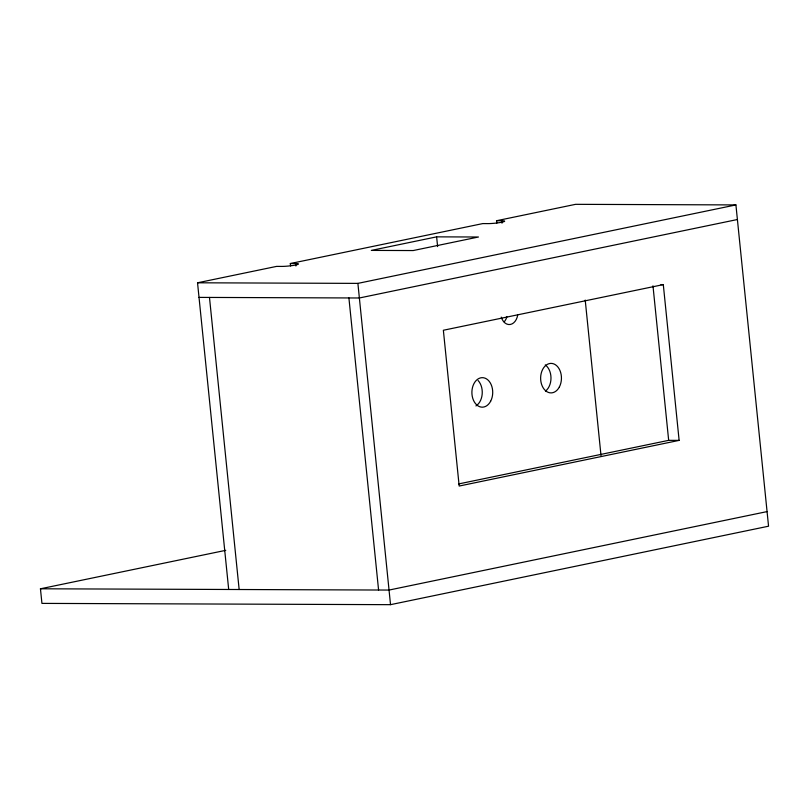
<?xml version="1.0" encoding="UTF-8"?>
<svg xmlns="http://www.w3.org/2000/svg" width="809" height="809" viewBox="0 0 809 809"><rect width="100%" height="100%" fill="white"/><g stroke="black" fill="none" stroke-linecap="round" stroke-linejoin="round"><path stroke-width="1.21" d="M228.694 589.478L197.538 282.796L276.577 266.394L281.704 266.414A9.839 1.031 -5.8 0 0 288.611 266.019L291.139 265.736A9.839 1.031 -5.8 0 0 298.117 264.31L298.47 264.007A9.839 1.031 -5.8 0 0 295.659 263.552L290.33 263.542L290.573 265.969M290.33 263.542L482.771 223.587L487.999 223.608A9.839 1.031 -5.8 0 0 494.946 223.213L497.474 222.92A9.839 1.031 -5.8 0 0 504.351 221.494L504.664 221.191A9.839 1.031 -5.8 0 0 501.752 220.756L496.524 220.736L496.766 223.173M496.524 220.736L575.563 204.333L735.917 204.92L768.55 526.204L390.525 604.667L41.937 603.393L40.45 588.79L225.751 550.332M436.627 236.855L371.331 250.406L413.166 250.557L478.463 237.007L436.627 236.855L437.618 246.583M197.538 282.796L357.891 283.383L735.917 204.92M737.393 219.522L359.378 297.985L199.024 297.399M663.299 284.606L443.362 330.254L459.178 486.037L679.125 440.379L663.299 284.606L660.973 284.596M458.612 483.944L668.669 440.349L679.125 440.379M767.063 511.601L389.038 590.064L40.45 588.79M652.974 285.82L668.669 440.349M585.22 300.088L601.006 455.528M501.752 220.756L501.995 223.193M357.891 283.383L390.525 604.667M348.912 297.945L378.582 590.024M295.659 263.552L295.902 265.989M209.48 297.439L239.151 589.518M506.859 316.764A12.297 8.677 -89.8 0 1 504.159 321.871M545.276 364.92A14.764 10.416 -89.8 0 1 550.99 377.894A14.764 10.416 -89.8 0 1 545.499 391.101M478.089 380.533A14.764 10.416 -89.8 0 1 475.945 405.926M517.75 314.741A12.297 8.677 -89.8 0 1 510.115 324.5A12.297 8.677 -89.8 0 1 501.277 317.128M559.373 386.965A14.764 10.416 -89.8 0 0 552.274 363.484A14.764 10.416 -89.8 0 0 541.464 383.992A14.764 10.416 -89.8 0 0 559.373 386.965M490.648 401.224A14.764 10.416 -89.8 0 0 483.539 377.752A14.764 10.416 -89.8 0 0 472.729 398.261A14.764 10.416 -89.8 0 0 490.648 401.224"/></g></svg>
